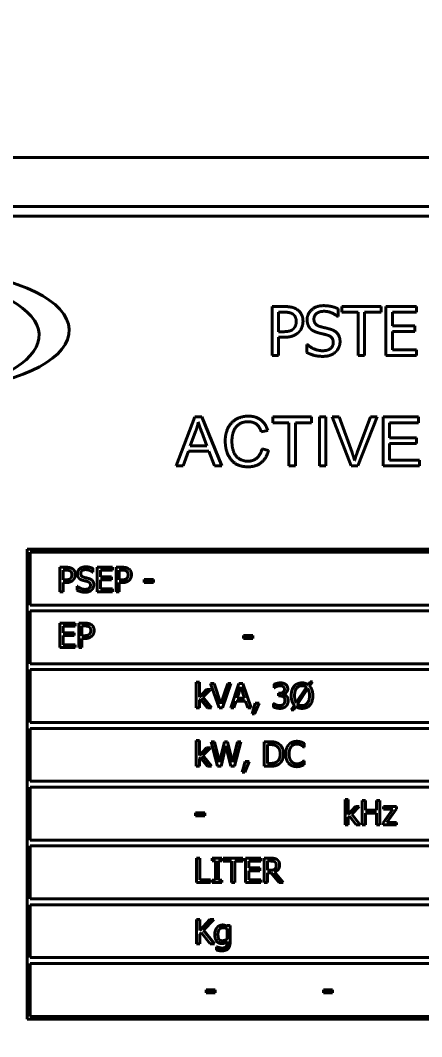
# Model space of a CAD drawing. Header units: millimetres. Extents: x 0 to 4756, y 0 to 3364.
# Drawn here: x 1143.1 to 1184.1, y 869 to 972.8 of the extents above; entities that cross this region are included whole.
import ezdxf

# ---------------------------------------------------------------- set-up
doc = ezdxf.new("R2010")
doc.units = ezdxf.units.MM
doc.header["$LTSCALE"] = 4
doc.layers.add('가시적인 것(ISO)', color=3, linetype='Continuous', lineweight=40)
doc.layers.add('치수(ISO)', color=2, linetype='Continuous', lineweight=25)
doc.styles.add('치수 텍스트_PSTEK_POSCO', font='isocp.shx')
doc.dimstyles.new('치수_PSTEK_POSCO', dxfattribs={"dimscale": 4, "dimtxt": 5, "dimasz": 2.5, "dimexe": 2, "dimexo": 2.5, "dimgap": 1, "dimtad": 1, "dimrnd": 1e-08, "dimdsep": 46, "dimtxsty": '치수 텍스트_PSTEK_POSCO', "dimcen": 0.09, "dimdle": 10, "dimclrd": 7, "dimclre": 7, "dimclrt": 2, "dimadec": 1, "dimazin": 2, "dimtfac": 1, "dimtmove": 0, "dimatfit": 3, "dimfxl": 0, "dimtolj": 1, "dimlwd": -1, "dimlwe": -1, "dimarcsym": 0})

# ---------------------------------------------------------------- blocks, each defined once
blk = doc.blocks.new('*D24')
at = {"layer": 'Defpoints', "color": 0}
for p in [(2145.27, 987.57), (768.27, 528.82), (2145.27, 290.29)]:
    blk.add_point(p, dxfattribs=at)
at = {"layer": '치수(ISO)', "color": 7}
for p, q in [((2145.27, 977.57), (2145.27, 282.29)), ((768.27, 518.82), (768.27, 282.29)), ((778.27, 290.29), (2135.27, 290.29))]:
    blk.add_line(p, q, dxfattribs=at)
for points in [[(778.27, 291.95), (778.27, 288.62), (768.27, 290.29)], [(2135.27, 291.95), (2135.27, 288.62), (2145.27, 290.29)]]:
    blk.add_solid(points, dxfattribs=at)
at = {"layer": '치수(ISO)', "color": 2, "insert": (1433.77, 304.29), "char_height": 20, "attachment_point": 4, "style": '치수 텍스트_PSTEK_POSCO'}
blk.add_mtext('\\A1;1377', dxfattribs=at)

msp = doc.modelspace()

# ---------------------------------------------------------------- linework, layer by layer
at = {"layer": '가시적인 것(ISO)'}
for p, q in [((1085.7692, 958.8208), (1245.7692, 958.8208)), ((1235.7692, 953.8208), (1095.7692, 953.8208)), ((1096.6853, 952.8208), (1234.8531, 952.8208)), ((1168.7757, 943.598), (1170.0318, 943.598)), ((1168.7757, 938.598), (1168.7757, 943.598)), ((1175.5261, 943.363), (1175.5261, 942.5688)), ((1175.8867, 943.0064), (1175.8867, 943.598)), ((1175.8867, 943.598), (1179.9061, 943.598)), ((1179.9061, 943.598), (1179.9061, 943.0064)), ((1180.4126, 938.598), (1180.4126, 943.598)), ((1180.4126, 943.598), (1183.5407, 943.598)), ((1183.5407, 943.598), (1183.5407, 943.0064)), ((1169.4402, 943.0226), (1169.4402, 941.0291)), ((1169.9912, 943.0226), (1169.4402, 943.0226)), ((1175.5261, 942.5688), (1175.4775, 942.5688)), ((1177.5642, 943.0064), (1175.8867, 943.0064)), ((1177.5642, 938.598), (1177.5642, 943.0064)), ((1179.9061, 943.0064), (1178.2287, 943.0064)), ((1178.2287, 943.0064), (1178.2287, 938.598)), ((1183.5407, 943.0064), (1181.0771, 943.0064)), ((1181.0771, 943.0064), (1181.0771, 941.6369)), ((1181.0771, 941.6369), (1183.3745, 941.6369)), ((1183.3745, 941.6369), (1183.3745, 941.0453)), ((1169.4402, 941.0291), (1169.894, 941.0291)), ((1170.0034, 940.4618), (1169.4402, 940.4618)), ((1169.4402, 940.4618), (1169.4402, 938.598)), ((1181.0771, 941.0453), (1181.0771, 939.1895)), ((1183.3745, 941.0453), (1181.0771, 941.0453)), ((1172.3211, 938.8978), (1172.3211, 939.7325)), ((1172.3211, 939.7325), (1172.3697, 939.7325)), ((1181.0771, 939.1895), (1183.5407, 939.1895)), ((1183.5407, 939.1895), (1183.5407, 938.598)), ((1169.4402, 938.598), (1168.7757, 938.598)), ((1178.2287, 938.598), (1177.5642, 938.598)), ((1183.5407, 938.598), (1180.4126, 938.598)), ((1158.9761, 927.3189), (1160.8969, 932.3189)), ((1160.8969, 932.3189), (1161.6133, 932.3189)), ((1161.6133, 932.3189), (1163.656, 927.3189)), ((1168.8542, 931.7282), (1168.8542, 932.3189)), ((1168.8542, 932.3189), (1172.8176, 932.3189)), ((1172.8176, 932.3189), (1172.8176, 931.7282)), ((1173.6103, 927.3189), (1173.6103, 932.3189)), ((1173.6103, 932.3189), (1174.2734, 932.3189)), ((1174.2734, 932.3189), (1174.2734, 927.3189)), ((1176.861, 927.3189), (1174.9289, 932.3189)), ((1174.9289, 932.3189), (1175.6453, 932.3189)), ((1175.6453, 932.3189), (1176.9449, 928.6871)), ((1177.4746, 928.6871), (1178.8275, 932.3189)), ((1179.502, 932.3189), (1177.5432, 927.3189)), ((1178.8275, 932.3189), (1179.502, 932.3189)), ((1180.1118, 927.3189), (1180.1118, 932.3189)), ((1180.1118, 932.3189), (1183.7322, 932.3189)), ((1183.7322, 932.3189), (1183.7322, 931.7282)), ((1168.3283, 930.9508), (1167.6766, 930.7945)), ((1170.5005, 931.7282), (1168.8542, 931.7282)), ((1170.5005, 927.3189), (1170.5005, 931.7282)), ((1172.8176, 931.7282), (1171.1636, 931.7282)), ((1171.1636, 931.7282), (1171.1636, 927.3189)), ((1183.7322, 931.7282), (1180.7749, 931.7282)), ((1180.7749, 931.7282), (1180.7749, 930.2)), ((1160.9693, 930.8364), (1160.4167, 929.3692)), ((1162.1164, 929.3692), (1161.5905, 930.7564)), ((1180.7749, 930.2), (1183.5455, 930.2)), ((1183.5455, 930.2), (1183.5455, 929.6093)), ((1160.2261, 928.8319), (1159.6774, 927.3189)), ((1162.3222, 928.8319), (1160.2261, 928.8319)), ((1160.4167, 929.3692), (1162.1164, 929.3692)), ((1162.9014, 927.3189), (1162.3222, 928.8319)), ((1167.749, 929.0758), (1168.4121, 928.9081)), ((1180.7749, 929.6093), (1180.7749, 927.9096)), ((1183.5455, 929.6093), (1180.7749, 929.6093)), ((1180.7749, 927.9096), (1183.8466, 927.9096)), ((1183.8466, 927.9096), (1183.8466, 927.3189)), ((1159.6774, 927.3189), (1158.9761, 927.3189)), ((1163.656, 927.3189), (1162.9014, 927.3189)), ((1171.1636, 927.3189), (1170.5005, 927.3189)), ((1174.2734, 927.3189), (1173.6103, 927.3189)), ((1177.5432, 927.3189), (1176.861, 927.3189)), ((1183.8466, 927.3189), (1180.1118, 927.3189)), ((1143.7692, 918.8208), (1235.7692, 918.8208)), ((1143.7692, 870.8208), (1143.7692, 918.8208)), ((1144.0692, 913.1208), (1144.0692, 918.5208)), ((1144.0692, 918.5208), (1235.4692, 918.5208)), ((1147.0962, 916.9762), (1147.7242, 916.9762)), ((1147.0962, 914.4762), (1147.0962, 916.9762)), ((1147.4284, 916.6886), (1147.4284, 915.6918)), ((1147.704, 916.6886), (1147.4284, 916.6886)), ((1150.4714, 916.4617), (1150.4471, 916.4617)), ((1150.4714, 916.8587), (1150.4714, 916.4617)), ((1150.907, 916.9762), (1152.471, 916.9762)), ((1150.907, 914.4762), (1150.907, 916.9762)), ((1151.2392, 916.6805), (1151.2392, 915.9957)), ((1152.471, 916.6805), (1151.2392, 916.6805)), ((1152.471, 916.9762), (1152.471, 916.6805)), ((1152.8356, 916.9762), (1153.4637, 916.9762)), ((1152.8356, 914.4762), (1152.8356, 916.9762)), ((1153.1679, 916.6886), (1153.1679, 915.6918)), ((1153.4434, 916.6886), (1153.1679, 916.6886)), ((1147.4284, 915.6918), (1147.6553, 915.6918)), ((1147.71, 915.4082), (1147.4284, 915.4082)), ((1147.4284, 915.4082), (1147.4284, 914.4762)), ((1151.2392, 915.9957), (1152.3879, 915.9957)), ((1152.3879, 915.6999), (1151.2392, 915.6999)), ((1151.2392, 915.6999), (1151.2392, 914.772)), ((1152.3879, 915.9957), (1152.3879, 915.6999)), ((1153.1679, 915.6918), (1153.3948, 915.6918)), ((1153.4495, 915.4082), (1153.1679, 915.4082)), ((1153.1679, 915.4082), (1153.1679, 914.4762)), ((1155.7044, 915.4183), (1155.7044, 915.7222)), ((1155.7044, 915.7222), (1156.6505, 915.7222)), ((1156.6505, 915.4183), (1155.7044, 915.4183)), ((1156.6505, 915.7222), (1156.6505, 915.4183)), ((1147.4284, 914.4762), (1147.0962, 914.4762)), ((1148.8689, 914.6262), (1148.8689, 915.0435)), ((1148.8689, 915.0435), (1148.8932, 915.0435)), ((1152.471, 914.4762), (1150.907, 914.4762)), ((1151.2392, 914.772), (1152.471, 914.772)), ((1152.471, 914.772), (1152.471, 914.4762)), ((1153.1679, 914.4762), (1152.8356, 914.4762)), ((1235.4692, 913.1208), (1144.0692, 913.1208)), ((1144.0692, 907.1208), (1144.0692, 912.5208)), ((1144.0692, 912.5208), (1235.4692, 912.5208)), ((1147.0962, 908.7708), (1147.0962, 911.2708)), ((1147.0962, 911.2708), (1148.6602, 911.2708)), ((1148.6602, 911.2708), (1148.6602, 910.975)), ((1149.0249, 911.2708), (1149.6529, 911.2708)), ((1149.0249, 908.7708), (1149.0249, 911.2708)), ((1148.6602, 910.975), (1147.4284, 910.975)), ((1147.4284, 910.975), (1147.4284, 910.2903)), ((1147.4284, 910.2903), (1148.5771, 910.2903)), ((1148.5771, 910.2903), (1148.5771, 909.9945)), ((1149.3571, 910.9831), (1149.3571, 909.9864)), ((1149.6326, 910.9831), (1149.3571, 910.9831)), ((1148.5771, 909.9945), (1147.4284, 909.9945)), ((1147.4284, 909.9945), (1147.4284, 909.0666)), ((1149.3571, 909.9864), (1149.584, 909.9864)), ((1149.6387, 909.7027), (1149.3571, 909.7027)), ((1149.3571, 909.7027), (1149.3571, 908.7708)), ((1165.8523, 909.7129), (1165.8523, 910.0168)), ((1165.8523, 910.0168), (1166.7984, 910.0168)), ((1166.7984, 909.7129), (1165.8523, 909.7129)), ((1166.7984, 910.0168), (1166.7984, 909.7129)), ((1148.6602, 908.7708), (1147.0962, 908.7708)), ((1147.4284, 909.0666), (1148.6602, 909.0666)), ((1148.6602, 909.0666), (1148.6602, 908.7708)), ((1149.3571, 908.7708), (1149.0249, 908.7708)), ((1235.4692, 907.1208), (1144.0692, 907.1208)), ((1144.0692, 901.1208), (1144.0692, 906.5208)), ((1144.0692, 906.5208), (1235.4692, 906.5208)), ((1161.0305, 902.6168), (1161.0305, 905.2283)), ((1161.0305, 905.2283), (1161.3466, 905.2283)), ((1161.3466, 905.2283), (1161.3466, 903.7007)), ((1163.3604, 902.6168), (1162.4993, 905.1168)), ((1162.4993, 905.1168), (1162.8559, 905.1168)), ((1162.8559, 905.1168), (1163.5488, 903.0403)), ((1163.5488, 903.0403), (1164.2416, 905.1168)), ((1164.58, 905.1168), (1163.719, 902.6168)), ((1164.2416, 905.1168), (1164.58, 905.1168)), ((1164.5496, 902.6168), (1165.3924, 905.1168)), ((1165.3924, 905.1168), (1165.8016, 905.1168)), ((1165.8016, 905.1168), (1166.6444, 902.6168)), ((1168.9742, 904.661), (1168.9742, 905.0156)), ((1172.4608, 904.9852), (1172.6533, 905.2708)), ((1172.9025, 905.2708), (1172.6148, 904.8494)), ((1172.6533, 905.2708), (1172.9025, 905.2708)), ((1161.3466, 903.7007), (1162.0881, 904.4929)), ((1162.4811, 904.4929), (1161.7113, 903.7088)), ((1162.0881, 904.4929), (1162.4811, 904.4929)), ((1165.5889, 904.7765), (1165.204, 903.5994)), ((1165.9758, 903.5994), (1165.5889, 904.7765)), ((1168.9945, 904.661), (1168.9742, 904.661)), ((1169.4159, 903.8344), (1169.4159, 904.112)), ((1169.4159, 904.112), (1169.5273, 904.112)), ((1169.9143, 904.0066), (1169.9143, 903.9823)), ((1171.2392, 903.1618), (1172.2907, 904.7319)), ((1172.4284, 904.58), (1171.3749, 903.0058)), ((1161.4722, 903.5224), (1161.3466, 903.4009)), ((1161.3466, 903.4009), (1161.3466, 902.6168)), ((1162.1691, 902.6168), (1161.4722, 903.5224)), ((1161.7113, 903.7088), (1162.5844, 902.6168)), ((1165.1128, 903.3158), (1164.8859, 902.6168)), ((1166.067, 903.3158), (1165.1128, 903.3158)), ((1165.204, 903.5994), (1165.9758, 903.5994)), ((1166.2939, 902.6168), (1166.067, 903.3158)), ((1166.7518, 901.9949), (1167.0476, 903.095)), ((1167.4669, 903.095), (1166.9969, 901.9949)), ((1167.0476, 903.095), (1167.4669, 903.095)), ((1168.9053, 903.0727), (1168.9296, 903.0727)), ((1168.9053, 902.7181), (1168.9053, 903.0727)), ((1169.5577, 903.8344), (1169.4159, 903.8344)), ((1170.7348, 902.4224), (1171.0508, 902.8883)), ((1161.3466, 902.6168), (1161.0305, 902.6168)), ((1162.5844, 902.6168), (1162.1691, 902.6168)), ((1163.719, 902.6168), (1163.3604, 902.6168)), ((1164.8859, 902.6168), (1164.5496, 902.6168)), ((1166.6444, 902.6168), (1166.2939, 902.6168)), ((1166.9969, 901.9949), (1166.7518, 901.9949)), ((1170.9819, 902.4224), (1170.7348, 902.4224)), ((1171.2048, 902.7506), (1170.9819, 902.4224)), ((1235.4692, 901.1208), (1144.0692, 901.1208)), ((1144.0692, 895.1208), (1144.0692, 900.5208)), ((1144.0692, 900.5208), (1235.4692, 900.5208)), ((1161.0305, 896.6594), (1161.0305, 899.2708)), ((1161.0305, 899.2708), (1161.3466, 899.2708)), ((1161.3466, 899.2708), (1161.3466, 897.7433)), ((1163.1963, 896.6594), (1162.5581, 899.1594)), ((1162.5581, 899.1594), (1162.9005, 899.1594)), ((1162.9005, 899.1594), (1163.4029, 897.0869)), ((1163.4029, 897.0869), (1163.9013, 899.1594)), ((1164.0593, 898.7339), (1163.565, 896.6594)), ((1163.9013, 899.1594), (1164.2396, 899.1594)), ((1164.5678, 896.6594), (1164.0593, 898.7339)), ((1164.2396, 899.1594), (1164.742, 897.0626)), ((1164.742, 897.0626), (1165.2425, 899.1594)), ((1165.5686, 899.1594), (1164.9406, 896.6594)), ((1165.2425, 899.1594), (1165.5686, 899.1594)), ((1167.9815, 896.6594), (1167.9815, 899.1594)), ((1167.9815, 899.1594), (1168.5508, 899.1594)), ((1168.3138, 898.8717), (1168.3138, 896.9471)), ((1168.567, 898.8717), (1168.3138, 898.8717)), ((1172.0678, 898.9933), (1172.0678, 898.5921)), ((1161.3466, 897.7433), (1162.0881, 898.5354)), ((1162.4811, 898.5354), (1161.7113, 897.7514)), ((1161.7113, 897.7514), (1162.5844, 896.6594)), ((1162.0881, 898.5354), (1162.4811, 898.5354)), ((1172.0678, 898.5921), (1172.0415, 898.5921)), ((1161.3466, 896.6594), (1161.0305, 896.6594)), ((1161.4722, 897.565), (1161.3466, 897.4434)), ((1161.3466, 897.4434), (1161.3466, 896.6594)), ((1162.1691, 896.6594), (1161.4722, 897.565)), ((1162.5844, 896.6594), (1162.1691, 896.6594)), ((1163.565, 896.6594), (1163.1963, 896.6594)), ((1164.9406, 896.6594), (1164.5678, 896.6594)), ((1165.7368, 896.0374), (1166.0326, 897.1375)), ((1166.4519, 897.1375), (1165.9819, 896.0374)), ((1166.0326, 897.1375), (1166.4519, 897.1375)), ((1168.5569, 896.6594), (1167.9815, 896.6594)), ((1168.3138, 896.9471), (1168.567, 896.9471)), ((1172.0435, 897.2267), (1172.0678, 897.2267)), ((1172.0678, 897.2267), (1172.0678, 896.8296)), ((1165.9819, 896.0374), (1165.7368, 896.0374)), ((1235.4692, 895.1208), (1144.0692, 895.1208)), ((1144.0692, 889.1208), (1144.0692, 894.5208)), ((1144.0692, 894.5208), (1235.4692, 894.5208)), ((1176.2372, 890.6594), (1176.2372, 893.2708)), ((1176.2372, 893.2708), (1176.5532, 893.2708)), ((1176.5532, 893.2708), (1176.5532, 891.7433)), ((1176.5532, 891.7433), (1177.2947, 892.5354)), ((1177.6878, 892.5354), (1176.9179, 891.7514)), ((1177.2947, 892.5354), (1177.6878, 892.5354)), ((1177.9734, 890.6594), (1177.9734, 893.1594)), ((1177.9734, 893.1594), (1178.3057, 893.1594)), ((1178.3057, 893.1594), (1178.3057, 892.1788)), ((1179.4564, 892.1788), (1179.4564, 893.1594)), ((1179.4564, 893.1594), (1179.7886, 893.1594)), ((1179.7886, 893.1594), (1179.7886, 890.6594)), ((1180.1655, 892.2761), (1180.1655, 892.5354)), ((1180.1655, 892.5354), (1181.4843, 892.5354)), ((1181.4843, 892.5354), (1181.4843, 892.3105)), ((1160.9536, 891.6015), (1160.9536, 891.9053)), ((1160.9536, 891.9053), (1161.8997, 891.9053)), ((1161.8997, 891.6015), (1160.9536, 891.6015)), ((1161.8997, 891.9053), (1161.8997, 891.6015)), ((1176.6788, 891.565), (1176.5532, 891.4434)), ((1176.5532, 891.4434), (1176.5532, 890.6594)), ((1177.3758, 890.6594), (1176.6788, 891.565)), ((1176.9179, 891.7514), (1177.7911, 890.6594)), ((1178.3057, 892.1788), (1179.4564, 892.1788)), ((1179.4564, 891.8831), (1178.3057, 891.8831)), ((1178.3057, 891.8831), (1178.3057, 890.6594)), ((1179.4564, 890.6594), (1179.4564, 891.8831)), ((1180.1249, 890.8944), (1181.1055, 892.2761)), ((1181.1055, 892.2761), (1180.1655, 892.2761)), ((1181.4843, 892.3105), (1180.4997, 890.9248)), ((1176.5532, 890.6594), (1176.2372, 890.6594)), ((1177.7911, 890.6594), (1177.3758, 890.6594)), ((1178.3057, 890.6594), (1177.9734, 890.6594)), ((1179.7886, 890.6594), (1179.4564, 890.6594)), ((1180.1249, 890.6594), (1180.1249, 890.8944)), ((1181.5026, 890.6594), (1180.1249, 890.6594)), ((1180.4997, 890.9248), (1181.5026, 890.9248)), ((1181.5026, 890.9248), (1181.5026, 890.6594)), ((1235.4692, 889.1208), (1144.0692, 889.1208)), ((1144.0692, 883.1208), (1144.0692, 888.5208)), ((1144.0692, 888.5208), (1235.4692, 888.5208)), ((1161.0549, 884.7708), (1161.0549, 887.2708)), ((1161.0549, 887.2708), (1161.3871, 887.2708)), ((1161.3871, 887.2708), (1161.3871, 885.0666)), ((1162.6675, 887.0156), (1162.6675, 887.2708)), ((1162.6675, 887.2708), (1163.6359, 887.2708)), ((1162.9856, 887.0156), (1162.6675, 887.0156)), ((1162.9856, 885.0261), (1162.9856, 887.0156)), ((1163.6359, 887.0156), (1163.3178, 887.0156)), ((1163.3178, 887.0156), (1163.3178, 885.0261)), ((1163.6359, 887.2708), (1163.6359, 887.0156)), ((1163.7919, 886.975), (1163.7919, 887.2708)), ((1163.7919, 887.2708), (1165.8016, 887.2708)), ((1164.6306, 886.975), (1163.7919, 886.975)), ((1164.6306, 884.7708), (1164.6306, 886.975)), ((1165.8016, 886.975), (1164.9629, 886.975)), ((1164.9629, 886.975), (1164.9629, 884.7708)), ((1165.8016, 887.2708), (1165.8016, 886.975)), ((1166.0549, 884.7708), (1166.0549, 887.2708)), ((1166.0549, 887.2708), (1167.6189, 887.2708)), ((1167.6189, 886.975), (1166.3871, 886.975)), ((1166.3871, 886.975), (1166.3871, 886.2903)), ((1166.3871, 886.2903), (1167.5358, 886.2903)), ((1167.5358, 886.2903), (1167.5358, 885.9945)), ((1167.6189, 887.2708), (1167.6189, 886.975)), ((1167.9835, 887.2708), (1168.6278, 887.2708)), ((1167.9835, 884.7708), (1167.9835, 887.2708)), ((1168.646, 886.9831), (1168.3158, 886.9831)), ((1168.3158, 886.9831), (1168.3158, 886.0431)), ((1166.3871, 885.9945), (1166.3871, 885.0666)), ((1167.5358, 885.9945), (1166.3871, 885.9945)), ((1168.3158, 886.0431), (1168.6075, 886.0431)), ((1168.6967, 885.7656), (1168.3158, 885.7656)), ((1168.3158, 885.7656), (1168.3158, 884.7708)), ((1169.4868, 884.7708), (1168.6967, 885.7656)), ((1169.0289, 885.8587), (1169.9183, 884.7708)), ((1162.5034, 884.7708), (1161.0549, 884.7708)), ((1161.3871, 885.0666), (1162.5034, 885.0666)), ((1162.5034, 885.0666), (1162.5034, 884.7708)), ((1162.6675, 884.7708), (1162.6675, 885.0261)), ((1162.6675, 885.0261), (1162.9856, 885.0261)), ((1163.6359, 884.7708), (1162.6675, 884.7708)), ((1163.3178, 885.0261), (1163.6359, 885.0261)), ((1163.6359, 885.0261), (1163.6359, 884.7708)), ((1164.9629, 884.7708), (1164.6306, 884.7708)), ((1167.6189, 884.7708), (1166.0549, 884.7708)), ((1166.3871, 885.0666), (1167.6189, 885.0666)), ((1167.6189, 885.0666), (1167.6189, 884.7708)), ((1168.3158, 884.7708), (1167.9835, 884.7708)), ((1169.9183, 884.7708), (1169.4868, 884.7708)), ((1235.4692, 883.1208), (1144.0692, 883.1208)), ((1144.0692, 877.1208), (1144.0692, 882.5208)), ((1144.0692, 882.5208), (1235.4692, 882.5208)), ((1161.0549, 878.5208), (1161.0549, 881.0208)), ((1161.0549, 881.0208), (1161.3871, 881.0208)), ((1161.3871, 879.8721), (1162.4122, 881.0208)), ((1161.3871, 881.0208), (1161.3871, 879.8721)), ((1162.8174, 881.0208), (1161.7822, 879.9045)), ((1162.4122, 881.0208), (1162.8174, 881.0208)), ((1164.1788, 880.3178), (1164.1971, 880.3968)), ((1164.1788, 879.0293), (1164.1788, 880.0605)), ((1164.1971, 880.3968), (1164.4949, 880.3968)), ((1164.4949, 880.3968), (1164.4949, 878.7356)), ((1161.533, 879.6837), (1161.3871, 879.5196)), ((1161.3871, 879.5196), (1161.3871, 878.5208)), ((1162.4467, 878.5208), (1161.533, 879.6837)), ((1161.7822, 879.9045), (1162.8782, 878.5208)), ((1161.3871, 878.5208), (1161.0549, 878.5208)), ((1162.8782, 878.5208), (1162.4467, 878.5208)), ((1163.1031, 877.8928), (1163.1031, 878.221)), ((1163.1031, 878.221), (1163.1193, 878.221)), ((1164.1788, 878.6059), (1164.1788, 878.77)), ((1235.4692, 877.1208), (1144.0692, 877.1208)), ((1144.0692, 871.1208), (1144.0692, 876.5208)), ((1144.0692, 876.5208), (1235.4692, 876.5208)), ((1162.0273, 873.5169), (1162.0273, 873.8208)), ((1162.0273, 873.8208), (1162.9734, 873.8208)), ((1162.9734, 873.8208), (1162.9734, 873.5169)), ((1174.0127, 873.5169), (1174.0127, 873.8208)), ((1174.0127, 873.8208), (1174.9588, 873.8208)), ((1174.9588, 873.8208), (1174.9588, 873.5169)), ((1162.9734, 873.5169), (1162.0273, 873.5169)), ((1174.9588, 873.5169), (1174.0127, 873.5169)), ((1235.7692, 870.8208), (1143.7692, 870.8208)), ((1235.4692, 871.1208), (1144.0692, 871.1208))]:
    msp.add_line(p, q, dxfattribs=at)
for centre, major_axis, ratio, start_param, end_param in [((1132.03, 941.1551), (-16.032, 0), 0.39426006, 1.9462528, 5.83760717), ((1130.1238, 940.653), (14.8527, 0), 0.4069905, 5.25884891, 8.86179915)]:
    msp.add_ellipse(centre, major_axis=major_axis, ratio=ratio, start_param=start_param, end_param=end_param, dxfattribs=at)
for points in [[(1170.0318, 943.598), (1170.4775, 943.598), (1171.1014, 943.4521), (1171.3405, 943.286)], [(1172.3575, 942.2568), (1172.3575, 942.8646), (1173.3057, 943.6871), (1174.039, 943.6871)], [(1174.039, 943.6871), (1174.4604, 943.6871), (1175.206, 943.521), (1175.5261, 943.363)], [(1170.8826, 942.8322), (1170.7246, 942.9375), (1170.3032, 943.0226), (1169.9912, 943.0226)], [(1171.2433, 942.0704), (1171.2433, 942.3297), (1171.065, 942.7106), (1170.8826, 942.8322)], [(1171.3405, 943.286), (1171.6201, 943.0955), (1171.9361, 942.508), (1171.9361, 942.0907)], [(1174.0836, 943.1117), (1173.6217, 943.1117), (1173.0504, 942.6782), (1173.0504, 942.3257)], [(1173.0504, 942.3257), (1173.0504, 942.0096), (1173.3867, 941.6328), (1173.7027, 941.5477)], [(1175.4775, 942.5688), (1175.2384, 942.7876), (1174.4929, 943.1117), (1174.0836, 943.1117)], [(1169.894, 941.0291), (1170.2992, 941.0291), (1170.7976, 941.1587), (1170.9596, 941.3289)], [(1170.9596, 941.3289), (1171.1096, 941.4788), (1171.2433, 941.8314), (1171.2433, 942.0704)], [(1171.9361, 942.0907), (1171.9361, 941.7665), (1171.7052, 941.1831), (1171.4985, 940.9805)], [(1172.6817, 941.3532), (1172.5277, 941.5194), (1172.3575, 941.9651), (1172.3575, 942.2568)], [(1173.5083, 940.9116), (1173.2489, 940.9805), (1172.8397, 941.1871), (1172.6817, 941.3532)], [(1173.7027, 941.5477), (1173.9134, 941.491), (1174.5253, 941.3451), (1174.7279, 941.2844)], [(1174.7279, 941.2844), (1175.2425, 941.1263), (1175.7206, 940.4902), (1175.7206, 940.0242)], [(1171.4985, 940.9805), (1171.2392, 940.7252), (1170.5382, 940.4618), (1170.0034, 940.4618)], [(1174.4118, 940.6847), (1174.1809, 940.7495), (1173.7959, 940.8386), (1173.5083, 940.9116)], [(1175.0277, 939.9189), (1175.0277, 940.2187), (1174.7319, 940.5915), (1174.4118, 940.6847)], [(1172.3697, 939.7325), (1172.6979, 939.4245), (1173.5285, 939.0842), (1173.9134, 939.0842)], [(1173.9134, 939.0842), (1174.4645, 939.0842), (1175.0277, 939.5421), (1175.0277, 939.9189)], [(1175.7206, 940.0242), (1175.7206, 939.7284), (1175.4815, 939.1612), (1175.2668, 938.9626)], [(1173.9621, 938.5088), (1173.4191, 938.5088), (1172.6574, 938.7357), (1172.3211, 938.8978)], [(1175.2668, 938.9626), (1175.0277, 938.7438), (1174.4199, 938.5088), (1173.9621, 938.5088)], [(1163.9914, 929.857), (1163.9914, 930.6383), (1164.5897, 931.8044), (1165.6911, 932.4066), (1166.3542, 932.4066)], [(1166.3542, 932.4066), (1167.1049, 932.4066), (1168.1263, 931.6406), (1168.3283, 930.9508)], [(1161.2399, 931.793), (1161.1408, 931.3128), (1160.9693, 930.8364)], [(1161.5905, 930.7564), (1161.3542, 931.389), (1161.2399, 931.793)], [(1166.3389, 931.8387), (1165.7635, 931.8387), (1164.986, 931.2861), (1164.6735, 930.3563), (1164.6735, 929.8608)], [(1167.6766, 930.7945), (1167.5013, 931.3395), (1166.842, 931.8387), (1166.3389, 931.8387)], [(1166.3427, 927.2351), (1165.5348, 927.2351), (1164.5211, 927.8944), (1163.9914, 929.1406), (1163.9914, 929.857)], [(1164.6735, 929.8608), (1164.6735, 929.2244), (1165.047, 928.2717), (1165.8283, 927.8029), (1166.2856, 927.8029)], [(1166.2856, 927.8029), (1166.842, 927.8029), (1167.6118, 928.4432), (1167.749, 929.0758)], [(1168.4121, 928.9081), (1168.2025, 928.0925), (1167.124, 927.2351), (1166.3427, 927.2351)], [(1176.9449, 928.6871), (1177.1011, 928.2526), (1177.2078, 927.8715)], [(1177.2078, 927.8715), (1177.3222, 928.2793), (1177.4746, 928.6871)], [(1148.1497, 916.5933), (1148.0707, 916.646), (1147.86, 916.6886), (1147.704, 916.6886)], [(1147.7242, 916.9762), (1147.9471, 916.9762), (1148.2591, 916.9033), (1148.3786, 916.8203)], [(1148.33, 916.2125), (1148.33, 916.3421), (1148.2408, 916.5326), (1148.1497, 916.5933)], [(1148.3786, 916.8203), (1148.5184, 916.725), (1148.6764, 916.4313), (1148.6764, 916.2226)], [(1148.8871, 916.3057), (1148.8871, 916.6096), (1149.3612, 917.0208), (1149.7279, 917.0208)], [(1149.7502, 916.7331), (1149.5192, 916.7331), (1149.2335, 916.5164), (1149.2335, 916.3401)], [(1149.2335, 916.3401), (1149.2335, 916.1821), (1149.4017, 915.9937), (1149.5597, 915.9511)], [(1149.7279, 917.0208), (1149.9386, 917.0208), (1150.3113, 916.9378), (1150.4714, 916.8587)], [(1150.4471, 916.4617), (1150.3275, 916.5711), (1149.9548, 916.7331), (1149.7502, 916.7331)], [(1153.8891, 916.5933), (1153.8101, 916.646), (1153.5994, 916.6886), (1153.4434, 916.6886)], [(1153.4637, 916.9762), (1153.6865, 916.9762), (1153.9985, 916.9033), (1154.1181, 916.8203)], [(1154.0694, 916.2125), (1154.0694, 916.3421), (1153.9803, 916.5326), (1153.8891, 916.5933)], [(1154.1181, 916.8203), (1154.2579, 916.725), (1154.4159, 916.4313), (1154.4159, 916.2226)], [(1147.6553, 915.6918), (1147.8579, 915.6918), (1148.1071, 915.7566), (1148.1882, 915.8417)], [(1148.4576, 915.6675), (1148.3279, 915.5399), (1147.9775, 915.4082), (1147.71, 915.4082)], [(1148.1882, 915.8417), (1148.2631, 915.9167), (1148.33, 916.0929), (1148.33, 916.2125)], [(1148.6764, 916.2226), (1148.6764, 916.0605), (1148.5609, 915.7688), (1148.4576, 915.6675)], [(1149.0492, 915.8539), (1148.9722, 915.9369), (1148.8871, 916.1598), (1148.8871, 916.3057)], [(1149.4625, 915.6331), (1149.3328, 915.6675), (1149.1282, 915.7708), (1149.0492, 915.8539)], [(1149.9143, 915.5196), (1149.7988, 915.552), (1149.6063, 915.5966), (1149.4625, 915.6331)], [(1149.5597, 915.9511), (1149.6651, 915.9228), (1149.971, 915.8498), (1150.0723, 915.8194)], [(1150.2222, 915.1367), (1150.2222, 915.2866), (1150.0743, 915.473), (1149.9143, 915.5196)], [(1150.0723, 915.8194), (1150.3296, 915.7404), (1150.5686, 915.4224), (1150.5686, 915.1894)], [(1153.3948, 915.6918), (1153.5974, 915.6918), (1153.8466, 915.7566), (1153.9276, 915.8417)], [(1154.1971, 915.6675), (1154.0674, 915.5399), (1153.7169, 915.4082), (1153.4495, 915.4082)], [(1153.9276, 915.8417), (1154.0026, 915.9167), (1154.0694, 916.0929), (1154.0694, 916.2125)], [(1154.4159, 916.2226), (1154.4159, 916.0605), (1154.3004, 915.7688), (1154.1971, 915.6675)], [(1149.6894, 914.4317), (1149.4179, 914.4317), (1149.037, 914.5451), (1148.8689, 914.6262)], [(1148.8932, 915.0435), (1149.0573, 914.8895), (1149.4726, 914.7194), (1149.6651, 914.7194)], [(1149.6651, 914.7194), (1149.9406, 914.7194), (1150.2222, 914.9483), (1150.2222, 915.1367)], [(1150.3417, 914.6586), (1150.2222, 914.5492), (1149.9183, 914.4317), (1149.6894, 914.4317)], [(1150.5686, 915.1894), (1150.5686, 915.0415), (1150.4491, 914.7579), (1150.3417, 914.6586)], [(1149.6529, 911.2708), (1149.8758, 911.2708), (1150.1878, 911.1979), (1150.3073, 911.1148)], [(1149.584, 909.9864), (1149.7866, 909.9864), (1150.0358, 910.0512), (1150.1168, 910.1363)], [(1150.0784, 910.8879), (1149.9993, 910.9406), (1149.7886, 910.9831), (1149.6326, 910.9831)], [(1150.2587, 910.507), (1150.2587, 910.6367), (1150.1695, 910.8271), (1150.0784, 910.8879)], [(1150.1168, 910.1363), (1150.1918, 910.2113), (1150.2587, 910.3875), (1150.2587, 910.507)], [(1150.3073, 911.1148), (1150.4471, 911.0196), (1150.6051, 910.7258), (1150.6051, 910.5172)], [(1150.6051, 910.5172), (1150.6051, 910.3551), (1150.4896, 910.0634), (1150.3863, 909.9621)], [(1150.3863, 909.9621), (1150.2566, 909.8344), (1149.9061, 909.7027), (1149.6387, 909.7027)], [(1168.9742, 905.0156), (1169.0836, 905.0743), (1169.4584, 905.1695), (1169.6266, 905.1695)], [(1169.6266, 905.1695), (1169.7967, 905.1695), (1170.05, 905.1006), (1170.1533, 905.0277)], [(1170.1533, 905.0277), (1170.2627, 904.9487), (1170.3762, 904.7198), (1170.3762, 904.5658)], [(1170.7307, 903.8668), (1170.7307, 904.4848), (1171.3365, 905.1695), (1171.8348, 905.1695)], [(1171.8348, 905.1695), (1172.0273, 905.1695), (1172.3271, 905.0763), (1172.4608, 904.9852)], [(1169.2416, 904.8008), (1169.1606, 904.7664), (1169.0411, 904.6934), (1168.9945, 904.661)], [(1169.6002, 904.8798), (1169.5091, 904.8798), (1169.3288, 904.8352), (1169.2416, 904.8008)], [(1169.5273, 904.112), (1169.7522, 904.112), (1170.0358, 904.3267), (1170.0358, 904.5314)], [(1169.9041, 904.8028), (1169.8413, 904.8454), (1169.6873, 904.8798), (1169.6002, 904.8798)], [(1170.0358, 904.5314), (1170.0358, 904.6266), (1169.9629, 904.7623), (1169.9041, 904.8028)], [(1170.3762, 904.5658), (1170.3762, 904.3591), (1170.1047, 904.0472), (1169.9143, 904.0066)], [(1169.9143, 903.9823), (1169.9933, 903.9661), (1170.1736, 903.8932), (1170.2506, 903.8203)], [(1171.8369, 904.8818), (1171.4884, 904.8818), (1171.0731, 904.3652), (1171.0731, 903.8668)], [(1172.2907, 904.7319), (1172.2036, 904.8069), (1171.9746, 904.8818), (1171.8369, 904.8818)], [(1172.5986, 903.8668), (1172.5986, 904.0978), (1172.5054, 904.4604), (1172.4284, 904.58)], [(1172.6148, 904.8494), (1172.7688, 904.6833), (1172.941, 904.2011), (1172.941, 903.8668)], [(1168.9296, 903.0727), (1169.035, 902.9957), (1169.3916, 902.8539), (1169.5678, 902.8539)], [(1169.9345, 903.7453), (1169.8636, 903.7959), (1169.6711, 903.8344), (1169.5577, 903.8344)], [(1169.5678, 902.8539), (1169.6711, 902.8539), (1169.8778, 902.9187), (1169.9467, 902.9937)], [(1170.0844, 903.3827), (1170.0844, 903.5184), (1170.0054, 903.6946), (1169.9345, 903.7453)], [(1169.9467, 902.9937), (1170.0135, 903.0686), (1170.0844, 903.2469), (1170.0844, 903.3827)], [(1170.4248, 903.3583), (1170.4248, 903.1902), (1170.3093, 902.9045), (1170.204, 902.7951)], [(1170.2506, 903.8203), (1170.3275, 903.7493), (1170.4248, 903.5224), (1170.4248, 903.3583)], [(1171.0508, 902.8883), (1170.9009, 903.0544), (1170.7307, 903.5447), (1170.7307, 903.8668)], [(1171.0731, 903.8668), (1171.0731, 903.6399), (1171.1602, 903.2874), (1171.2392, 903.1618)], [(1171.3749, 903.0058), (1171.4702, 902.9288), (1171.6849, 902.8519), (1171.8369, 902.8519)], [(1172.941, 903.8668), (1172.941, 903.2469), (1172.3373, 902.5642), (1171.8348, 902.5642)], [(1171.8369, 902.8519), (1172.1833, 902.8519), (1172.5986, 903.3745), (1172.5986, 903.8668)], [(1169.5881, 902.5642), (1169.3997, 902.5642), (1169.0309, 902.6553), (1168.9053, 902.7181)], [(1170.204, 902.7951), (1170.0946, 902.6817), (1169.7846, 902.5642), (1169.5881, 902.5642)], [(1171.8348, 902.5642), (1171.6505, 902.5642), (1171.3324, 902.6614), (1171.2048, 902.7506)], [(1168.5508, 899.1594), (1168.9033, 899.1594), (1169.3044, 899.054), (1169.4463, 898.9609)], [(1169.2275, 898.7218), (1169.0937, 898.8008), (1168.7919, 898.8717), (1168.567, 898.8717)], [(1169.6063, 897.9114), (1169.6063, 898.1991), (1169.4159, 898.6063), (1169.2275, 898.7218)], [(1169.4463, 898.9609), (1169.6873, 898.8008), (1169.9527, 898.272), (1169.9527, 897.9074)], [(1170.1715, 897.9074), (1170.1715, 898.2214), (1170.3316, 898.6874), (1170.4835, 898.8596)], [(1170.4835, 898.8596), (1170.6335, 899.0277), (1171.0427, 899.204), (1171.2959, 899.204)], [(1171.2939, 898.9203), (1171.1339, 898.9203), (1170.8482, 898.7886), (1170.7408, 898.663)], [(1171.7599, 898.8008), (1171.6647, 898.8535), (1171.4398, 898.9203), (1171.2939, 898.9203)], [(1171.2959, 899.204), (1171.4215, 899.204), (1171.6424, 899.1675), (1171.7356, 899.1391)], [(1171.7356, 899.1391), (1171.8166, 899.1128), (1171.9848, 899.0378), (1172.0678, 898.9933)], [(1172.0415, 898.5921), (1171.9969, 898.6327), (1171.8591, 898.7461), (1171.7599, 898.8008)], [(1169.2579, 897.1132), (1169.4321, 897.2307), (1169.6063, 897.6197), (1169.6063, 897.9114)], [(1169.9527, 897.9074), (1169.9527, 897.565), (1169.6752, 897.0139), (1169.4422, 896.86)], [(1170.4856, 896.943), (1170.3356, 897.1051), (1170.1715, 897.5913), (1170.1715, 897.9074)], [(1170.7408, 898.663), (1170.6355, 898.5354), (1170.518, 898.1485), (1170.518, 897.9074)], [(1170.518, 897.9074), (1170.518, 897.6501), (1170.6416, 897.2793), (1170.7489, 897.1517)], [(1169.4422, 896.86), (1169.2518, 896.7404), (1168.8608, 896.6594), (1168.5569, 896.6594)], [(1168.567, 896.9471), (1168.7878, 896.9471), (1169.1221, 897.018), (1169.2579, 897.1132)], [(1171.2899, 896.6148), (1171.0467, 896.6148), (1170.6355, 896.7789), (1170.4856, 896.943)], [(1170.7489, 897.1517), (1170.8543, 897.0281), (1171.1359, 896.9025), (1171.2939, 896.9025)], [(1171.7356, 896.6878), (1171.6262, 896.6513), (1171.4398, 896.6148), (1171.2899, 896.6148)], [(1171.2939, 896.9025), (1171.4378, 896.9025), (1171.6829, 896.9734), (1171.7781, 897.0261)], [(1172.0678, 896.8296), (1171.9848, 896.7911), (1171.8389, 896.7202), (1171.7356, 896.6878)], [(1171.7781, 897.0261), (1171.8693, 897.0788), (1172.005, 897.1882), (1172.0435, 897.2267)], [(1168.6278, 887.2708), (1168.8425, 887.2708), (1169.1322, 887.2242), (1169.2639, 887.1391)], [(1169.0431, 886.898), (1168.9722, 886.9446), (1168.7838, 886.9831), (1168.646, 886.9831)], [(1169.5476, 886.5921), (1169.5476, 886.3186), (1169.268, 885.9479), (1169.0289, 885.8587)], [(1169.2011, 886.5658), (1169.2011, 886.6752), (1169.1241, 886.8433), (1169.0431, 886.898)], [(1169.0593, 886.1728), (1169.1322, 886.2416), (1169.2011, 886.4361), (1169.2011, 886.5658)], [(1169.2639, 887.1391), (1169.3956, 887.054), (1169.5476, 886.7886), (1169.5476, 886.5921)], [(1168.6075, 886.0431), (1168.7514, 886.0431), (1168.9803, 886.0938), (1169.0593, 886.1728)], [(1162.9228, 879.4771), (1162.9228, 879.71), (1163.0544, 880.0707), (1163.1638, 880.1983)], [(1163.1638, 880.1983), (1163.2692, 880.3178), (1163.5589, 880.4495), (1163.7129, 880.4495)], [(1163.7635, 880.1659), (1163.5245, 880.1659), (1163.2489, 879.8134), (1163.2489, 879.4831)], [(1163.7129, 880.4495), (1163.8587, 880.4495), (1164.0715, 880.3806), (1164.1788, 880.3178)], [(1164.1788, 880.0605), (1164.0613, 880.1173), (1163.8628, 880.1659), (1163.7635, 880.1659)], [(1163.6217, 878.5532), (1163.3016, 878.5532), (1162.9228, 879.0293), (1162.9228, 879.4771)], [(1163.2489, 879.4831), (1163.2489, 879.1711), (1163.4576, 878.845), (1163.6926, 878.845)], [(1163.6926, 878.845), (1163.8162, 878.845), (1164.0755, 878.9422), (1164.1788, 879.0293)], [(1163.1193, 878.221), (1163.1517, 878.2068), (1163.2753, 878.1622), (1163.3543, 878.144)], [(1163.3543, 878.144), (1163.4414, 878.1217), (1163.5893, 878.0954), (1163.6764, 878.0954)], [(1164.1788, 878.77), (1164.0512, 878.6586), (1163.8061, 878.5532), (1163.6217, 878.5532)], [(1164.4949, 878.7356), (1164.4949, 878.2574), (1164.0796, 877.8117), (1163.6521, 877.8117)], [(1163.6764, 878.0954), (1163.8223, 878.0954), (1164.0249, 878.1724), (1164.0816, 878.2412)], [(1164.0816, 878.2412), (1164.1363, 878.3101), (1164.1788, 878.4904), (1164.1788, 878.6059)], [(1163.6521, 877.8117), (1163.5143, 877.8117), (1163.2267, 877.8563), (1163.1031, 877.8928)]]:
    msp.add_open_spline(points, degree=2, dxfattribs=at)

# ---------------------------------------------------------------- dimensions: what is measured, and where the dimension line sits
at = {"layer": '치수(ISO)', "color": 7}
dim = msp.add_linear_dim(base=(2145.2692, 290.2878), p1=(768.2692, 528.8208), p2=(2145.2692, 987.5708), angle=180, dimstyle='치수_PSTEK_POSCO', override={"dimdec": 2, "dimtp": 0, "dimtm": 0, "dimtdec": 2, "dimtofl": 0, "dimatfit": 1}, dxfattribs=at)
dim.commit()
dim.dimension.update_dxf_attribs({"geometry": '*D24', "text_midpoint": (1456.7692, 290.2878), "dimtype": 160})

doc.saveas('drawing.dxf')
